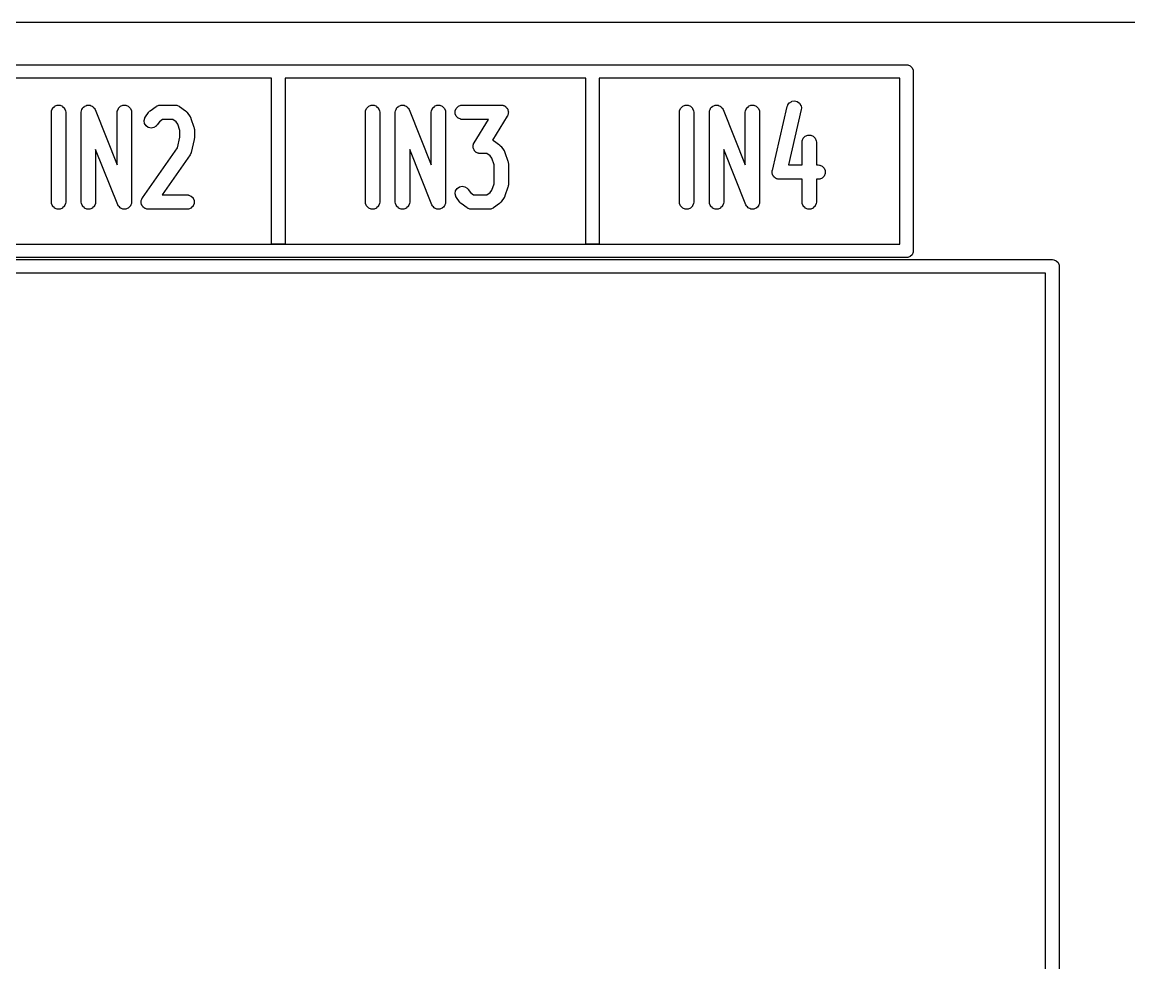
# Model space of a CAD drawing. Header units: millimetres. Extents: x 0 to 98, y 0 to 67.8.
# Drawn here: x 36.89 to 49.23, y 57.32 to 67.8 of the extents above; entities that cross this region are included whole.
import ezdxf

# ---------------------------------------------------------------- set-up
doc = ezdxf.new("R2010")
doc.units = ezdxf.units.MM
doc.layers.add('Edge.Cuts', color=254, linetype='CONTINUOUS', true_color=0xd0d2cd)

msp = doc.modelspace()

# ---------------------------------------------------------------- linework, layer by layer
at = {"layer": 'Edge.Cuts', "linetype": 'CONTINUOUS'}
for p, q in [((0, 67.8), (98, 67.8)), ((32.75, 67.325), (46.75, 67.325)), ((46.75, 67.325), (46.764632, 67.323559)), ((46.764632, 67.323559), (46.791668, 67.31236)), ((46.791668, 67.31236), (46.81236, 67.291668)), ((46.81236, 67.291668), (46.823559, 67.264632)), ((46.823559, 67.264632), (46.825, 67.25)), ((46.825, 67.25), (46.825, 65.25)), ((39.675, 67.175), (36.325, 67.175)), ((39.675, 65.325), (39.675, 67.175)), ((43.175, 67.175), (39.825, 67.175)), ((39.825, 67.175), (39.825, 65.325)), ((43.175, 65.325), (43.175, 67.175)), ((46.675, 67.175), (43.325, 67.175)), ((43.325, 67.175), (43.325, 65.325)), ((46.675, 65.325), (46.675, 67.175)), ((37.234104, 66.840385), (37.254796, 66.861077)), ((37.254796, 66.861077), (37.256419, 66.86216)), ((37.256419, 66.86216), (37.283455, 66.873359)), ((37.283455, 66.873359), (37.285368, 66.87374)), ((37.285368, 66.87374), (37.314632, 66.87374)), ((37.314632, 66.87374), (37.316545, 66.873359)), ((37.316545, 66.873359), (37.343581, 66.86216)), ((37.343581, 66.86216), (37.345204, 66.861077)), ((37.345204, 66.861077), (37.365896, 66.840385)), ((37.578131, 66.85108), (37.58813, 66.861077)), ((37.58813, 66.861077), (37.588914, 66.861602)), ((37.588914, 66.861602), (37.588941, 66.861628)), ((37.588941, 66.861628), (37.589355, 66.861898)), ((37.589355, 66.861898), (37.589745, 66.862158)), ((37.589745, 66.862158), (37.589777, 66.862172)), ((37.589777, 66.862172), (37.590571, 66.862687)), ((37.590571, 66.862687), (37.603713, 66.867945)), ((37.603713, 66.867945), (37.616788, 66.87336)), ((37.616788, 66.87336), (37.617713, 66.873544)), ((37.617713, 66.873544), (37.617744, 66.873556)), ((37.617744, 66.873556), (37.618239, 66.873649)), ((37.618239, 66.873649), (37.618701, 66.87374)), ((37.618701, 66.87374), (37.618732, 66.87374)), ((37.618732, 66.87374), (37.61966, 66.873913)), ((37.61966, 66.873913), (37.63384, 66.87374)), ((37.63384, 66.87374), (37.647965, 66.87374)), ((37.647965, 66.87374), (37.648888, 66.873557)), ((37.648888, 66.873557), (37.648925, 66.873556)), ((37.648925, 66.873556), (37.649434, 66.873448)), ((37.649434, 66.873448), (37.649877, 66.87336)), ((37.649877, 66.87336), (37.649906, 66.873348)), ((37.649906, 66.873348), (37.65083, 66.873152)), ((37.65083, 66.873152), (37.663868, 66.867565)), ((37.663868, 66.867565), (37.676915, 66.86216)), ((37.676915, 66.86216), (37.677697, 66.861638)), ((37.677697, 66.861638), (37.677729, 66.861624)), ((37.677729, 66.861624), (37.678127, 66.861351)), ((37.678127, 66.861351), (37.678537, 66.861077)), ((37.678537, 66.861077), (37.678561, 66.861053)), ((37.678561, 66.861053), (37.679336, 66.860521)), ((37.679336, 66.860521), (37.689228, 66.850385)), ((37.967437, 66.840385), (37.988129, 66.861077)), ((37.988129, 66.861077), (37.989752, 66.86216)), ((37.989752, 66.86216), (38.016788, 66.873359)), ((38.016788, 66.873359), (38.018701, 66.87374)), ((38.018701, 66.87374), (38.047965, 66.87374)), ((38.047965, 66.87374), (38.049878, 66.873359)), ((38.049878, 66.873359), (38.076914, 66.86216)), ((38.076914, 66.86216), (38.078537, 66.861077)), ((38.078537, 66.861077), (38.099229, 66.840385)), ((38.320167, 66.812661), (38.386834, 66.86028)), ((38.386834, 66.86028), (38.387244, 66.860544)), ((38.387244, 66.860544), (38.388076, 66.861024)), ((38.388076, 66.861024), (38.388133, 66.86108)), ((38.388133, 66.86108), (38.389749, 66.862159)), ((38.389749, 66.862159), (38.390831, 66.862609)), ((38.390831, 66.862609), (38.399991, 66.867877)), ((38.399991, 66.867877), (38.401356, 66.868414)), ((38.401356, 66.868414), (38.409277, 66.870249)), ((38.409277, 66.870249), (38.416788, 66.873359)), ((38.416788, 66.873359), (38.418211, 66.873716)), ((38.418211, 66.873716), (38.428725, 66.874753)), ((38.428725, 66.874753), (38.429868, 66.875016)), ((38.429868, 66.875016), (38.431813, 66.875077)), ((38.431813, 66.875077), (38.431893, 66.875064)), ((38.431893, 66.875064), (38.432845, 66.875157)), ((38.432845, 66.875157), (38.433333, 66.875181)), ((38.433333, 66.875181), (38.6, 66.875181)), ((38.6, 66.875181), (38.600488, 66.875157)), ((38.600488, 66.875157), (38.60144, 66.875064)), ((38.60144, 66.875064), (38.601522, 66.875077)), ((38.601522, 66.875077), (38.603467, 66.875015)), ((38.603467, 66.875015), (38.604601, 66.874753)), ((38.604601, 66.874753), (38.615122, 66.873716)), ((38.615122, 66.873716), (38.616545, 66.873359)), ((38.616545, 66.873359), (38.624053, 66.87025)), ((38.624053, 66.87025), (38.631977, 66.868414)), ((38.631977, 66.868414), (38.633342, 66.867877)), ((38.633342, 66.867877), (38.642496, 66.862611)), ((38.642496, 66.862611), (38.643583, 66.86216)), ((38.643583, 66.86216), (38.645204, 66.861077)), ((38.645204, 66.861077), (38.645262, 66.861019)), ((38.645262, 66.861019), (38.646087, 66.860544)), ((38.646087, 66.860544), (38.646499, 66.86028)), ((38.646499, 66.86028), (38.713165, 66.812661)), ((40.734104, 66.840385), (40.754796, 66.861077)), ((40.754796, 66.861077), (40.756419, 66.86216)), ((40.756419, 66.86216), (40.783455, 66.873359)), ((40.783455, 66.873359), (40.785368, 66.87374)), ((40.785368, 66.87374), (40.814632, 66.87374)), ((40.814632, 66.87374), (40.816545, 66.873359)), ((40.816545, 66.873359), (40.843581, 66.86216)), ((40.843581, 66.86216), (40.845204, 66.861077)), ((40.845204, 66.861077), (40.865896, 66.840385)), ((41.078131, 66.85108), (41.08813, 66.861077)), ((41.08813, 66.861077), (41.088914, 66.861602)), ((41.088914, 66.861602), (41.088941, 66.861628)), ((41.088941, 66.861628), (41.089355, 66.861898)), ((41.089355, 66.861898), (41.089745, 66.862158)), ((41.089745, 66.862158), (41.089777, 66.862172)), ((41.089777, 66.862172), (41.090571, 66.862687)), ((41.090571, 66.862687), (41.103713, 66.867945)), ((41.103713, 66.867945), (41.116788, 66.87336)), ((41.116788, 66.87336), (41.117713, 66.873544)), ((41.117713, 66.873544), (41.117744, 66.873556)), ((41.117744, 66.873556), (41.118239, 66.873649)), ((41.118239, 66.873649), (41.118701, 66.87374)), ((41.118701, 66.87374), (41.118732, 66.87374)), ((41.118732, 66.87374), (41.11966, 66.873913)), ((41.11966, 66.873913), (41.13384, 66.87374)), ((41.13384, 66.87374), (41.147965, 66.87374)), ((41.147965, 66.87374), (41.148888, 66.873557)), ((41.148888, 66.873557), (41.148925, 66.873556)), ((41.148925, 66.873556), (41.149434, 66.873448)), ((41.149434, 66.873448), (41.149877, 66.87336)), ((41.149877, 66.87336), (41.149906, 66.873348)), ((41.149906, 66.873348), (41.15083, 66.873152)), ((41.15083, 66.873152), (41.163868, 66.867565)), ((41.163868, 66.867565), (41.176915, 66.86216)), ((41.176915, 66.86216), (41.177697, 66.861638)), ((41.177697, 66.861638), (41.177729, 66.861624)), ((41.177729, 66.861624), (41.17813, 66.861349)), ((41.17813, 66.861349), (41.178537, 66.861077)), ((41.178537, 66.861077), (41.178561, 66.861053)), ((41.178561, 66.861053), (41.179336, 66.860521)), ((41.179336, 66.860521), (41.189228, 66.850385)), ((41.467437, 66.840385), (41.488129, 66.861077)), ((41.488129, 66.861077), (41.489752, 66.86216)), ((41.489752, 66.86216), (41.516788, 66.873359)), ((41.516788, 66.873359), (41.518701, 66.87374)), ((41.518701, 66.87374), (41.547965, 66.87374)), ((41.547965, 66.87374), (41.549878, 66.873359)), ((41.549878, 66.873359), (41.576914, 66.86216)), ((41.576914, 66.86216), (41.578537, 66.861077)), ((41.578537, 66.861077), (41.599229, 66.840385)), ((41.734104, 66.840385), (41.754796, 66.861077)), ((41.754796, 66.861077), (41.756419, 66.86216)), ((41.756419, 66.86216), (41.783455, 66.873359)), ((41.783455, 66.873359), (41.784878, 66.873716)), ((41.784878, 66.873716), (41.79951, 66.875157)), ((41.79951, 66.875157), (41.8, 66.875181)), ((41.8, 66.875181), (42.233333, 66.875181)), ((42.233333, 66.875181), (42.233823, 66.875157)), ((42.233823, 66.875157), (42.248455, 66.873716)), ((42.248455, 66.873716), (42.249878, 66.87336)), ((42.249878, 66.87336), (42.254797, 66.871323)), ((42.254797, 66.871323), (42.260058, 66.87049)), ((42.260058, 66.87049), (42.261888, 66.869815)), ((42.261888, 66.869815), (42.269103, 66.865396)), ((42.269103, 66.865396), (42.276914, 66.86216)), ((42.276914, 66.86216), (42.278537, 66.861077)), ((42.278537, 66.861077), (42.282302, 66.857312)), ((42.282302, 66.857312), (42.286843, 66.85453)), ((44.234104, 66.840385), (44.254796, 66.861077)), ((44.254796, 66.861077), (44.256419, 66.86216)), ((44.256419, 66.86216), (44.283455, 66.873359)), ((44.283455, 66.873359), (44.285368, 66.87374)), ((44.285368, 66.87374), (44.314632, 66.87374)), ((44.314632, 66.87374), (44.316545, 66.873359)), ((44.316545, 66.873359), (44.343581, 66.86216)), ((44.343581, 66.86216), (44.345204, 66.861077)), ((44.345204, 66.861077), (44.365896, 66.840385)), ((44.578131, 66.85108), (44.58813, 66.861077)), ((44.58813, 66.861077), (44.588914, 66.861602)), ((44.588914, 66.861602), (44.588941, 66.861628)), ((44.588941, 66.861628), (44.589355, 66.861898)), ((44.589355, 66.861898), (44.589745, 66.862158)), ((44.589745, 66.862158), (44.589777, 66.862172)), ((44.589777, 66.862172), (44.590571, 66.862687)), ((44.590571, 66.862687), (44.603713, 66.867945)), ((44.603713, 66.867945), (44.616788, 66.87336)), ((44.616788, 66.87336), (44.617713, 66.873544)), ((44.617713, 66.873544), (44.617744, 66.873556)), ((44.617744, 66.873556), (44.618239, 66.873649)), ((44.618239, 66.873649), (44.618701, 66.87374)), ((44.618701, 66.87374), (44.618732, 66.87374)), ((44.618732, 66.87374), (44.61966, 66.873913)), ((44.61966, 66.873913), (44.63384, 66.87374)), ((44.63384, 66.87374), (44.647965, 66.87374)), ((44.647965, 66.87374), (44.648888, 66.873557)), ((44.648888, 66.873557), (44.648925, 66.873556)), ((44.648925, 66.873556), (44.649434, 66.873448)), ((44.649434, 66.873448), (44.649877, 66.87336)), ((44.649877, 66.87336), (44.649906, 66.873348)), ((44.649906, 66.873348), (44.65083, 66.873152)), ((44.65083, 66.873152), (44.663868, 66.867565)), ((44.663868, 66.867565), (44.676915, 66.86216)), ((44.676915, 66.86216), (44.677697, 66.861638)), ((44.677697, 66.861638), (44.677729, 66.861624)), ((44.677729, 66.861624), (44.67813, 66.861349)), ((44.67813, 66.861349), (44.678537, 66.861077)), ((44.678537, 66.861077), (44.678561, 66.861053)), ((44.678561, 66.861053), (44.679336, 66.860521)), ((44.679336, 66.860521), (44.689228, 66.850385)), ((44.967437, 66.840385), (44.988129, 66.861077)), ((44.988129, 66.861077), (44.989752, 66.86216)), ((44.989752, 66.86216), (45.016788, 66.873359)), ((45.016788, 66.873359), (45.018701, 66.87374)), ((45.018701, 66.87374), (45.047965, 66.87374)), ((45.047965, 66.87374), (45.049878, 66.873359)), ((45.049878, 66.873359), (45.076914, 66.86216)), ((45.076914, 66.86216), (45.078537, 66.861077)), ((45.078537, 66.861077), (45.099229, 66.840385)), ((45.255426, 66.146693), (45.422093, 66.860978)), ((45.422093, 66.860978), (45.422228, 66.86145)), ((45.422228, 66.86145), (45.426956, 66.875372)), ((45.426956, 66.875372), (45.427626, 66.876677)), ((45.427626, 66.876677), (45.444676, 66.900461)), ((45.444676, 66.900461), (45.4461, 66.901794)), ((45.4461, 66.901794), (45.470952, 66.917243)), ((45.470952, 66.917243), (45.472778, 66.91793)), ((45.472778, 66.91793), (45.501652, 66.922693)), ((45.501652, 66.922693), (45.503602, 66.922629)), ((45.503602, 66.922629), (45.5321, 66.915979)), ((45.5321, 66.915979), (45.533877, 66.915174)), ((45.533877, 66.915174), (45.557661, 66.898125)), ((45.557661, 66.898125), (45.558994, 66.896701)), ((45.558994, 66.896701), (45.574443, 66.871848)), ((45.574443, 66.871848), (45.57513, 66.870022)), ((45.57513, 66.870022), (45.579893, 66.841149)), ((37.22, 66.795181), (37.220024, 66.795671)), ((37.22, 65.795181), (37.22, 66.795181)), ((37.220024, 66.795671), (37.221465, 66.810303)), ((37.221465, 66.810303), (37.221822, 66.811726)), ((37.221822, 66.811726), (37.233021, 66.838762)), ((37.233021, 66.838762), (37.234104, 66.840385)), ((37.365896, 66.840385), (37.366979, 66.838762)), ((37.366979, 66.838762), (37.378178, 66.811726)), ((37.378178, 66.811726), (37.378535, 66.810303)), ((37.378535, 66.810303), (37.379976, 66.795671)), ((37.379976, 66.795671), (37.38, 66.795181)), ((37.38, 66.795181), (37.38, 65.795181)), ((37.553333, 66.795181), (37.553357, 66.795671)), ((37.553333, 65.795181), (37.553333, 66.795181)), ((37.553357, 66.795671), (37.554798, 66.810303)), ((37.554798, 66.810303), (37.555153, 66.811722)), ((37.555153, 66.811722), (37.555165, 66.811753)), ((37.555165, 66.811753), (37.555362, 66.812678)), ((37.555362, 66.812678), (37.560956, 66.825733)), ((37.560956, 66.825733), (37.566354, 66.838763)), ((37.566354, 66.838763), (37.566875, 66.839545)), ((37.566875, 66.839545), (37.566891, 66.839581)), ((37.566891, 66.839581), (37.567183, 66.840007)), ((37.567183, 66.840007), (37.567432, 66.840379)), ((37.567432, 66.840379), (37.567456, 66.840404)), ((37.567456, 66.840404), (37.567993, 66.841184)), ((37.567993, 66.841184), (37.578131, 66.85108)), ((37.689228, 66.850385), (37.689229, 66.850385)), ((37.689229, 66.850385), (37.699229, 66.840385)), ((37.699229, 66.840385), (37.699748, 66.839606)), ((37.699748, 66.839606), (37.699775, 66.839579)), ((37.699775, 66.839579), (37.700635, 66.838389)), ((37.700635, 66.838389), (37.707407, 66.825338)), ((37.707407, 66.825338), (37.707611, 66.824892)), ((37.707611, 66.824892), (37.953333, 66.210587)), ((37.953333, 66.795181), (37.953357, 66.795671)), ((37.953333, 66.210587), (37.953333, 66.795181)), ((37.953357, 66.795671), (37.954798, 66.810303)), ((37.954798, 66.810303), (37.955155, 66.811726)), ((37.955155, 66.811726), (37.966354, 66.838762)), ((37.966354, 66.838762), (37.967437, 66.840385)), ((38.099229, 66.840385), (38.100312, 66.838762)), ((38.100312, 66.838762), (38.111511, 66.811726)), ((38.111511, 66.811726), (38.111868, 66.810303)), ((38.111868, 66.810303), (38.113309, 66.795671)), ((38.113309, 66.795671), (38.113333, 66.795181)), ((38.113333, 66.795181), (38.113333, 65.795181)), ((38.260323, 66.732591), (38.267533, 66.745404)), ((38.267533, 66.745404), (38.267794, 66.745819)), ((38.267794, 66.745819), (38.301127, 66.793438)), ((38.301127, 66.793438), (38.301427, 66.793826)), ((38.301427, 66.793826), (38.306963, 66.800282)), ((38.306963, 66.800282), (38.307763, 66.801563)), ((38.307763, 66.801563), (38.308711, 66.802678)), ((38.308711, 66.802678), (38.309941, 66.803755)), ((38.309941, 66.803755), (38.311001, 66.804989)), ((38.311001, 66.804989), (38.312107, 66.805948)), ((38.312107, 66.805948), (38.313375, 66.806757)), ((38.313375, 66.806757), (38.319782, 66.812357)), ((38.319782, 66.812357), (38.320167, 66.812661)), ((38.713165, 66.812661), (38.71355, 66.812356)), ((38.71355, 66.812356), (38.719949, 66.806762)), ((38.719949, 66.806762), (38.721224, 66.805949)), ((38.721224, 66.805949), (38.722332, 66.804987)), ((38.722332, 66.804987), (38.723388, 66.803755)), ((38.723388, 66.803755), (38.724618, 66.80268)), ((38.724618, 66.80268), (38.725571, 66.801561)), ((38.725571, 66.801561), (38.726373, 66.800274)), ((38.726373, 66.800274), (38.731903, 66.793827)), ((38.731903, 66.793827), (38.732204, 66.793439)), ((38.732204, 66.793439), (38.765538, 66.74582)), ((38.765538, 66.74582), (38.7658, 66.745405)), ((38.7658, 66.745405), (38.767615, 66.742178)), ((38.767615, 66.742178), (38.768323, 66.741387)), ((38.768323, 66.741387), (38.769131, 66.74016)), ((38.769131, 66.74016), (38.770922, 66.736302)), ((38.770922, 66.736302), (38.77301, 66.732593)), ((40.72, 66.795181), (40.720024, 66.795671)), ((40.72, 65.795181), (40.72, 66.795181)), ((40.720024, 66.795671), (40.721465, 66.810303)), ((40.721465, 66.810303), (40.721822, 66.811726)), ((40.721822, 66.811726), (40.733021, 66.838762)), ((40.733021, 66.838762), (40.734104, 66.840385)), ((40.865896, 66.840385), (40.866979, 66.838762)), ((40.866979, 66.838762), (40.878178, 66.811726)), ((40.878178, 66.811726), (40.878535, 66.810303)), ((40.878535, 66.810303), (40.879976, 66.795671)), ((40.879976, 66.795671), (40.88, 66.795181)), ((40.88, 66.795181), (40.88, 65.795181)), ((41.053333, 66.795181), (41.053357, 66.795671)), ((41.053333, 65.795181), (41.053333, 66.795181)), ((41.053357, 66.795671), (41.054798, 66.810303)), ((41.054798, 66.810303), (41.055153, 66.811722)), ((41.055153, 66.811722), (41.055165, 66.811753)), ((41.055165, 66.811753), (41.055362, 66.812678)), ((41.055362, 66.812678), (41.060956, 66.825733)), ((41.060956, 66.825733), (41.066354, 66.838763)), ((41.066354, 66.838763), (41.066875, 66.839545)), ((41.066875, 66.839545), (41.066891, 66.839581)), ((41.066891, 66.839581), (41.067183, 66.840007)), ((41.067183, 66.840007), (41.067432, 66.840379)), ((41.067432, 66.840379), (41.067456, 66.840404)), ((41.067456, 66.840404), (41.067993, 66.841184)), ((41.067993, 66.841184), (41.078131, 66.85108)), ((41.189228, 66.850385), (41.189229, 66.850385)), ((41.189229, 66.850385), (41.199229, 66.840385)), ((41.199229, 66.840385), (41.199748, 66.839606)), ((41.199748, 66.839606), (41.199775, 66.839579)), ((41.199775, 66.839579), (41.200635, 66.838389)), ((41.200635, 66.838389), (41.207407, 66.825338)), ((41.207407, 66.825338), (41.207611, 66.824892)), ((41.207611, 66.824892), (41.453333, 66.210587)), ((41.453333, 66.795181), (41.453357, 66.795671)), ((41.453333, 66.210587), (41.453333, 66.795181)), ((41.453357, 66.795671), (41.454798, 66.810303)), ((41.454798, 66.810303), (41.455155, 66.811726)), ((41.455155, 66.811726), (41.466354, 66.838762)), ((41.466354, 66.838762), (41.467437, 66.840385)), ((41.599229, 66.840385), (41.600312, 66.838762)), ((41.600312, 66.838762), (41.611511, 66.811726)), ((41.611511, 66.811726), (41.611868, 66.810303)), ((41.611868, 66.810303), (41.613309, 66.795671)), ((41.613309, 66.795671), (41.613333, 66.795181)), ((41.613333, 66.795181), (41.613333, 65.795181)), ((41.721441, 66.809813), (41.721822, 66.811726)), ((41.721441, 66.780549), (41.721441, 66.809813)), ((41.721822, 66.778636), (41.721441, 66.780549)), ((41.721822, 66.811726), (41.733021, 66.838762)), ((41.733021, 66.7516), (41.721822, 66.778636)), ((41.733021, 66.838762), (41.734104, 66.840385)), ((41.734104, 66.749977), (41.733021, 66.7516)), ((41.754796, 66.729285), (41.734104, 66.749977)), ((42.301554, 66.753395), (42.137037, 66.4848)), ((42.286843, 66.85453), (42.288275, 66.853206)), ((42.288275, 66.853206), (42.293243, 66.846371)), ((42.293243, 66.846371), (42.299229, 66.840385)), ((42.299229, 66.840385), (42.300313, 66.838762)), ((42.300313, 66.838762), (42.302351, 66.833841)), ((42.301789, 66.753826), (42.301554, 66.753395)), ((42.308202, 66.767057), (42.301789, 66.753826)), ((42.302351, 66.833841), (42.305481, 66.829535)), ((42.305481, 66.829535), (42.306299, 66.827763)), ((42.306299, 66.827763), (42.308275, 66.819538)), ((42.308642, 66.768457), (42.308202, 66.767057)), ((42.308275, 66.819538), (42.311511, 66.811726)), ((42.309473, 66.773718), (42.308642, 66.768457)), ((42.311511, 66.778635), (42.309473, 66.773718)), ((42.311511, 66.811726), (42.311892, 66.809813)), ((42.311892, 66.780549), (42.311511, 66.778635)), ((42.311892, 66.809813), (42.311892, 66.804488)), ((42.311892, 66.804488), (42.313136, 66.79931)), ((42.313213, 66.797361), (42.311892, 66.789009)), ((42.311892, 66.789009), (42.311892, 66.780549)), ((42.313136, 66.79931), (42.313213, 66.797361)), ((44.22, 66.795181), (44.220024, 66.795671)), ((44.22, 65.795181), (44.22, 66.795181)), ((44.220024, 66.795671), (44.221465, 66.810303)), ((44.221465, 66.810303), (44.221822, 66.811726)), ((44.221822, 66.811726), (44.233021, 66.838762)), ((44.233021, 66.838762), (44.234104, 66.840385)), ((44.365896, 66.840385), (44.366979, 66.838762)), ((44.366979, 66.838762), (44.378178, 66.811726)), ((44.378178, 66.811726), (44.378535, 66.810303)), ((44.378535, 66.810303), (44.379976, 66.795671)), ((44.379976, 66.795671), (44.38, 66.795181)), ((44.38, 66.795181), (44.38, 65.795181)), ((44.553333, 66.795181), (44.553357, 66.795671)), ((44.553333, 65.795181), (44.553333, 66.795181)), ((44.553357, 66.795671), (44.554798, 66.810303)), ((44.554798, 66.810303), (44.555153, 66.811722)), ((44.555153, 66.811722), (44.555165, 66.811753)), ((44.555165, 66.811753), (44.555362, 66.812678)), ((44.555362, 66.812678), (44.560956, 66.825733)), ((44.560956, 66.825733), (44.566354, 66.838763)), ((44.566354, 66.838763), (44.566875, 66.839545)), ((44.566875, 66.839545), (44.566891, 66.839581)), ((44.566891, 66.839581), (44.567183, 66.840007)), ((44.567183, 66.840007), (44.567432, 66.840379)), ((44.567432, 66.840379), (44.567456, 66.840404)), ((44.567456, 66.840404), (44.567993, 66.841184)), ((44.567993, 66.841184), (44.578131, 66.85108)), ((44.689228, 66.850385), (44.689229, 66.850385)), ((44.689229, 66.850385), (44.699229, 66.840385)), ((44.699229, 66.840385), (44.699748, 66.839606)), ((44.699748, 66.839606), (44.699775, 66.839579)), ((44.699775, 66.839579), (44.700635, 66.838389)), ((44.700635, 66.838389), (44.707407, 66.825338)), ((44.707407, 66.825338), (44.707611, 66.824892)), ((44.707611, 66.824892), (44.953333, 66.210587)), ((44.953333, 66.795181), (44.953357, 66.795671)), ((44.953333, 66.210587), (44.953333, 66.795181)), ((44.953357, 66.795671), (44.954798, 66.810303)), ((44.954798, 66.810303), (44.955155, 66.811726)), ((44.955155, 66.811726), (44.966354, 66.838762)), ((44.966354, 66.838762), (44.967437, 66.840385)), ((45.099229, 66.840385), (45.100312, 66.838762)), ((45.100312, 66.838762), (45.111511, 66.811726)), ((45.111511, 66.811726), (45.111868, 66.810303)), ((45.111868, 66.810303), (45.113309, 66.795671)), ((45.113309, 66.795671), (45.113333, 66.795181)), ((45.113333, 66.795181), (45.113333, 65.795181)), ((45.577907, 66.824622), (45.434149, 66.208515)), ((45.577995, 66.825104), (45.577907, 66.824622)), ((45.579917, 66.839681), (45.577995, 66.825104)), ((45.579893, 66.841149), (45.579917, 66.839681)), ((38.253427, 66.700699), (38.253469, 66.702649)), ((38.258512, 66.671881), (38.253427, 66.700699)), ((38.253469, 66.702649), (38.259798, 66.73122)), ((38.259219, 66.670063), (38.258512, 66.671881)), ((38.274946, 66.645385), (38.259219, 66.670063)), ((38.259798, 66.73122), (38.260323, 66.732591)), ((38.276296, 66.643976), (38.274946, 66.645385)), ((38.30027, 66.627194), (38.276296, 66.643976)), ((38.302056, 66.626408), (38.30027, 66.627194)), ((38.330627, 66.620079), (38.302056, 66.626408)), ((38.332577, 66.620037), (38.330627, 66.620079)), ((38.361395, 66.625122), (38.332577, 66.620037)), ((38.363213, 66.625829), (38.361395, 66.625122)), ((38.387891, 66.641556), (38.363213, 66.625829)), ((38.388999, 66.642518), (38.387891, 66.641556)), ((38.398571, 66.653679), (38.388999, 66.642518)), ((38.398872, 66.654067), (38.398571, 66.653679)), ((38.424332, 66.69044), (38.398872, 66.654067)), ((38.458971, 66.715181), (38.424332, 66.69044)), ((38.574362, 66.715181), (38.458971, 66.715181)), ((38.608999, 66.690441), (38.574362, 66.715181)), ((38.628135, 66.663103), (38.608999, 66.690441)), ((38.653333, 66.591112), (38.628135, 66.663103)), ((38.77301, 66.732593), (38.773535, 66.731221)), ((38.773535, 66.731221), (38.773765, 66.730182)), ((38.773765, 66.730182), (38.775324, 66.726825)), ((38.775324, 66.726825), (38.775508, 66.726371)), ((38.775508, 66.726371), (38.808842, 66.631133)), ((38.808842, 66.631133), (38.808982, 66.630662)), ((38.808982, 66.630662), (38.810927, 66.62266)), ((38.810927, 66.62266), (38.811511, 66.62125)), ((38.811511, 66.62125), (38.811868, 66.619826)), ((38.811868, 66.619826), (38.812039, 66.618079)), ((38.812039, 66.618079), (38.812454, 66.616376)), ((38.812454, 66.616376), (38.812588, 66.614912)), ((38.812588, 66.614912), (38.812501, 66.613386)), ((38.812501, 66.613386), (38.813309, 66.605195)), ((41.756419, 66.728202), (41.754796, 66.729285)), ((41.783455, 66.717003), (41.756419, 66.728202)), ((41.784878, 66.716646), (41.783455, 66.717003)), ((41.79951, 66.715205), (41.784878, 66.716646)), ((41.8, 66.715181), (41.79951, 66.715205)), ((42.090519, 66.715181), (41.8, 66.715181)), ((41.931779, 66.456014), (42.090519, 66.715181)), ((38.625602, 66.399833), (38.653333, 66.518676)), ((38.653333, 66.518676), (38.653333, 66.591112)), ((38.81124, 66.491289), (38.777907, 66.348432)), ((38.811328, 66.491774), (38.81124, 66.491289)), ((38.811463, 66.492806), (38.811328, 66.491774)), ((38.811509, 66.492915), (38.811463, 66.492806)), ((38.811868, 66.494345), (38.811509, 66.492915)), ((38.812459, 66.500356), (38.811868, 66.494345)), ((38.81325, 66.506347), (38.812459, 66.500356)), ((38.813309, 66.508974), (38.813205, 66.507935)), ((38.813205, 66.507935), (38.813225, 66.50782)), ((38.813225, 66.50782), (38.81325, 66.506347)), ((38.813309, 66.605195), (38.813333, 66.604705)), ((38.813333, 66.509467), (38.813309, 66.508974)), ((38.813333, 66.604705), (38.813333, 66.509467)), ((45.588488, 66.478393), (45.599687, 66.505429)), ((45.599687, 66.505429), (45.60077, 66.507052)), ((45.60077, 66.507052), (45.621462, 66.527744)), ((45.621462, 66.527744), (45.623085, 66.528827)), ((45.623085, 66.528827), (45.650121, 66.540026)), ((45.650121, 66.540026), (45.652034, 66.540407)), ((45.652034, 66.540407), (45.681298, 66.540407)), ((45.681298, 66.540407), (45.683211, 66.540026)), ((45.683211, 66.540026), (45.710247, 66.528827)), ((45.710247, 66.528827), (45.71187, 66.527744)), ((45.71187, 66.527744), (45.732562, 66.507052)), ((45.732562, 66.507052), (45.733645, 66.505429)), ((45.733645, 66.505429), (45.744844, 66.478393)), ((37.959055, 65.76547), (37.713333, 66.379775)), ((37.713333, 66.379775), (37.713333, 65.795181)), ((38.234462, 65.841058), (38.625602, 66.399833)), ((41.459055, 65.76547), (41.213333, 66.379775)), ((41.213333, 66.379775), (41.213333, 65.795181)), ((41.92012, 66.412049), (41.921441, 66.420403)), ((41.920197, 66.4101), (41.92012, 66.412049)), ((41.921441, 66.404924), (41.920197, 66.4101)), ((41.921441, 66.428861), (41.921821, 66.430774)), ((41.921441, 66.420403), (41.921441, 66.428861)), ((41.921441, 66.399597), (41.921441, 66.404924)), ((41.921822, 66.397684), (41.921441, 66.399597)), ((41.921821, 66.430774), (41.92386, 66.435699)), ((41.925056, 66.389874), (41.921822, 66.397684)), ((41.92386, 66.435699), (41.924692, 66.440954)), ((41.924692, 66.440954), (41.925131, 66.442353)), ((41.927034, 66.381647), (41.925056, 66.389874)), ((41.925131, 66.442353), (41.931544, 66.455583)), ((41.927852, 66.379875), (41.927034, 66.381647)), ((41.930983, 66.375568), (41.927852, 66.379875)), ((41.933021, 66.370648), (41.930983, 66.375568)), ((41.931544, 66.455583), (41.931779, 66.456014)), ((41.934104, 66.369025), (41.933021, 66.370648)), ((41.940088, 66.363041), (41.934104, 66.369025)), ((42.137037, 66.4848), (42.142496, 66.481659)), ((42.142496, 66.481659), (42.143583, 66.481208)), ((42.143583, 66.481208), (42.145204, 66.480125)), ((42.145204, 66.480125), (42.145262, 66.480067)), ((42.145262, 66.480067), (42.146087, 66.479592)), ((42.146087, 66.479592), (42.146499, 66.479328)), ((42.146499, 66.479328), (42.213165, 66.431709)), ((42.213165, 66.431709), (42.21355, 66.431404)), ((42.21355, 66.431404), (42.219949, 66.42581)), ((42.219949, 66.42581), (42.221224, 66.424997)), ((42.221224, 66.424997), (42.222332, 66.424035)), ((42.222332, 66.424035), (42.223388, 66.422803)), ((42.223388, 66.422803), (42.224618, 66.421728)), ((42.224618, 66.421728), (42.225571, 66.420609)), ((42.225571, 66.420609), (42.226373, 66.419322)), ((42.226373, 66.419322), (42.231903, 66.412875)), ((42.231903, 66.412875), (42.232204, 66.412487)), ((42.232204, 66.412487), (42.265538, 66.364868)), ((42.265538, 66.364868), (42.2658, 66.364453)), ((42.2658, 66.364453), (42.267615, 66.361226)), ((44.959055, 65.76547), (44.713333, 66.379775)), ((44.713333, 66.379775), (44.713333, 65.795181)), ((45.586666, 66.461848), (45.58669, 66.462338)), ((45.586666, 66.208515), (45.586666, 66.461848)), ((45.58669, 66.462338), (45.588131, 66.47697)), ((45.588131, 66.47697), (45.588488, 66.478393)), ((45.744844, 66.478393), (45.745201, 66.47697)), ((45.745201, 66.47697), (45.746642, 66.462338)), ((45.746642, 66.462338), (45.746666, 66.461848)), ((45.746666, 66.461848), (45.746666, 66.208515)), ((38.765539, 66.320733), (38.453652, 65.875181)), ((38.765801, 66.321148), (38.765539, 66.320733)), ((38.772118, 66.332377), (38.765801, 66.321148)), ((38.772372, 66.33273), (38.772118, 66.332377)), ((38.772934, 66.333828), (38.772372, 66.33273)), ((38.773006, 66.333954), (38.772934, 66.333828)), ((38.773025, 66.334006), (38.773006, 66.333954)), ((38.773047, 66.334047), (38.773025, 66.334006)), ((38.773086, 66.334164), (38.773047, 66.334047)), ((38.773535, 66.335334), (38.773086, 66.334164)), ((38.77363, 66.335766), (38.773535, 66.335334)), ((38.777772, 66.34796), (38.77363, 66.335766)), ((38.777907, 66.348432), (38.777772, 66.34796)), ((41.945058, 66.356204), (41.940088, 66.363041)), ((41.94649, 66.35488), (41.945058, 66.356204)), ((41.951029, 66.3521), (41.94649, 66.35488)), ((41.954796, 66.348333), (41.951029, 66.3521)), ((41.956419, 66.34725), (41.954796, 66.348333)), ((41.964228, 66.344016), (41.956419, 66.34725)), ((41.971445, 66.339595), (41.964228, 66.344016)), ((41.973276, 66.33892), (41.971445, 66.339595)), ((41.978537, 66.338088), (41.973276, 66.33892)), ((41.983455, 66.336051), (41.978537, 66.338088)), ((41.984878, 66.335694), (41.983455, 66.336051)), ((41.99951, 66.334253), (41.984878, 66.335694)), ((42, 66.334229), (41.99951, 66.334253)), ((42.074362, 66.334229), (42, 66.334229)), ((42.108999, 66.309489), (42.074362, 66.334229)), ((42.128135, 66.282151), (42.108999, 66.309489)), ((42.153333, 66.21016), (42.128135, 66.282151)), ((42.267615, 66.361226), (42.268323, 66.360435)), ((42.268323, 66.360435), (42.269131, 66.359208)), ((42.269131, 66.359208), (42.270922, 66.35535)), ((42.270922, 66.35535), (42.27301, 66.351641)), ((42.27301, 66.351641), (42.273535, 66.350269)), ((42.273535, 66.350269), (42.273765, 66.34923)), ((42.273765, 66.34923), (42.275324, 66.345873)), ((42.275324, 66.345873), (42.275508, 66.345419)), ((42.275508, 66.345419), (42.308842, 66.250181)), ((42.308842, 66.250181), (42.308982, 66.24971)), ((42.308982, 66.24971), (42.310927, 66.241708)), ((42.310927, 66.241708), (42.311511, 66.240298)), ((42.311511, 66.240298), (42.311868, 66.238874)), ((42.153333, 65.999253), (42.153333, 66.21016)), ((42.311868, 66.238874), (42.312039, 66.237127)), ((42.312039, 66.237127), (42.312454, 66.235424)), ((42.312454, 66.235424), (42.312588, 66.23396)), ((42.312588, 66.23396), (42.312501, 66.232434)), ((42.312501, 66.232434), (42.313309, 66.224243)), ((42.313309, 66.224243), (42.313333, 66.223753)), ((42.313333, 66.223753), (42.313333, 65.985658)), ((45.253416, 66.131635), (45.254774, 66.141934)), ((45.25344, 66.130167), (45.253416, 66.131635)), ((45.254774, 66.122081), (45.25344, 66.130167)), ((45.254774, 66.143147), (45.255154, 66.145059)), ((45.254774, 66.141934), (45.254774, 66.143147)), ((45.254774, 66.113883), (45.254774, 66.122081)), ((45.255154, 66.145059), (45.2552, 66.145173)), ((45.2552, 66.145173), (45.255338, 66.146211)), ((45.255338, 66.146211), (45.255426, 66.146693)), ((45.434149, 66.208515), (45.586666, 66.208515)), ((45.746666, 66.208515), (45.766666, 66.208515)), ((45.766666, 66.208515), (45.767156, 66.208491)), ((45.767156, 66.208491), (45.781788, 66.20705)), ((45.781788, 66.20705), (45.783211, 66.206693)), ((45.783211, 66.206693), (45.810247, 66.195494)), ((45.810247, 66.195494), (45.81187, 66.194411)), ((45.81187, 66.194411), (45.832562, 66.173719)), ((45.832562, 66.173719), (45.833645, 66.172096)), ((45.833645, 66.172096), (45.844844, 66.14506)), ((45.844844, 66.14506), (45.845225, 66.143147)), ((45.845225, 66.143147), (45.845225, 66.113883)), ((42.128135, 65.927262), (42.153333, 65.999253)), ((45.255154, 66.11197), (45.254774, 66.113883)), ((45.257293, 66.106805), (45.255154, 66.11197)), ((45.258203, 66.101293), (45.257293, 66.106805)), ((45.25889, 66.099467), (45.258203, 66.101293)), ((45.263216, 66.092508), (45.25889, 66.099467)), ((45.266354, 66.084933), (45.263216, 66.092508)), ((45.267437, 66.083311), (45.266354, 66.084933)), ((45.27139, 66.079358), (45.267437, 66.083311)), ((45.274339, 66.074615), (45.27139, 66.079358)), ((45.275672, 66.073191), (45.274339, 66.074615)), ((45.282329, 66.068419), (45.275672, 66.073191)), ((45.288129, 66.062619), (45.282329, 66.068419)), ((45.289752, 66.061535), (45.288129, 66.062619)), ((45.294914, 66.059398), (45.289752, 66.061535)), ((45.299456, 66.056141), (45.294914, 66.059398)), ((45.301233, 66.055336), (45.299456, 66.056141)), ((45.309215, 66.053475), (45.301233, 66.055336)), ((45.316787, 66.050337), (45.309215, 66.053475)), ((45.318211, 66.04998), (45.316787, 66.050337)), ((45.328547, 66.048962), (45.318211, 66.04998)), ((45.329731, 66.048686), (45.328547, 66.048962)), ((45.331687, 66.048623), (45.329731, 66.048686)), ((45.3318, 66.048642), (45.331687, 66.048623)), ((45.33284, 66.048539), (45.3318, 66.048642)), ((45.333333, 66.048515), (45.33284, 66.048539)), ((45.586666, 66.048515), (45.333333, 66.048515)), ((45.586666, 65.795181), (45.586666, 66.048515)), ((45.766666, 66.048515), (45.746666, 66.048515)), ((45.746666, 66.048515), (45.746666, 65.795181)), ((45.767156, 66.048539), (45.766666, 66.048515)), ((45.781788, 66.04998), (45.767156, 66.048539)), ((45.783211, 66.050337), (45.781788, 66.04998)), ((45.810247, 66.061536), (45.783211, 66.050337)), ((45.81187, 66.062619), (45.810247, 66.061536)), ((45.832562, 66.083311), (45.81187, 66.062619)), ((45.833645, 66.084934), (45.832562, 66.083311)), ((45.844844, 66.11197), (45.833645, 66.084934)), ((45.845225, 66.113883), (45.844844, 66.11197)), ((38.453652, 65.875181), (38.733333, 65.875181)), ((38.733333, 65.875181), (38.733823, 65.875157)), ((38.733823, 65.875157), (38.748455, 65.873716)), ((38.748455, 65.873716), (38.749878, 65.873359)), ((38.749878, 65.873359), (38.776914, 65.86216)), ((41.720094, 65.889665), (41.72518, 65.918482)), ((41.720136, 65.887715), (41.720094, 65.889665)), ((41.726465, 65.859144), (41.720136, 65.887715)), ((41.72518, 65.918482), (41.725887, 65.9203)), ((41.725887, 65.9203), (41.741613, 65.944979)), ((41.741613, 65.944979), (41.742963, 65.946388)), ((41.742963, 65.946388), (41.766938, 65.963169)), ((41.766938, 65.963169), (41.768724, 65.963955)), ((41.768724, 65.963955), (41.797295, 65.970284)), ((41.797295, 65.970284), (41.799245, 65.970326)), ((41.799245, 65.970326), (41.828062, 65.96524)), ((41.828062, 65.96524), (41.82988, 65.964533)), ((41.82988, 65.964533), (41.854559, 65.948807)), ((41.854559, 65.948807), (41.855668, 65.947845)), ((41.855668, 65.947845), (41.865239, 65.936684)), ((41.865239, 65.936684), (41.865539, 65.936296)), ((41.865539, 65.936296), (41.890999, 65.899922)), ((41.890999, 65.899922), (41.925638, 65.875181)), ((41.925638, 65.875181), (42.074362, 65.875181)), ((42.074362, 65.875181), (42.108998, 65.899923)), ((42.108998, 65.899923), (42.128135, 65.927262)), ((42.308842, 65.95923), (42.275508, 65.863992)), ((42.308982, 65.959701), (42.308842, 65.95923)), ((42.310926, 65.967702), (42.308982, 65.959701)), ((42.311511, 65.969112), (42.310926, 65.967702)), ((42.311868, 65.970537), (42.311511, 65.969112)), ((42.312039, 65.972285), (42.311868, 65.970537)), ((42.312454, 65.973987), (42.312039, 65.972285)), ((42.312588, 65.975451), (42.312454, 65.973987)), ((42.313309, 65.985168), (42.312501, 65.976979)), ((42.312501, 65.976979), (42.312588, 65.975451)), ((42.313333, 65.985658), (42.313309, 65.985168)), ((37.220024, 65.794691), (37.22, 65.795181)), ((37.221465, 65.780059), (37.220024, 65.794691)), ((37.221822, 65.778636), (37.221465, 65.780059)), ((37.233021, 65.7516), (37.221822, 65.778636)), ((37.234104, 65.749977), (37.233021, 65.7516)), ((37.254796, 65.729285), (37.234104, 65.749977)), ((37.365896, 65.749977), (37.345204, 65.729285)), ((37.366979, 65.7516), (37.365896, 65.749977)), ((37.378178, 65.778636), (37.366979, 65.7516)), ((37.378535, 65.780059), (37.378178, 65.778636)), ((37.379976, 65.794691), (37.378535, 65.780059)), ((37.38, 65.795181), (37.379976, 65.794691)), ((37.553357, 65.794691), (37.553333, 65.795181)), ((37.554798, 65.780059), (37.553357, 65.794691)), ((37.555155, 65.778636), (37.554798, 65.780059)), ((37.566354, 65.7516), (37.555155, 65.778636)), ((37.567437, 65.749977), (37.566354, 65.7516)), ((37.588129, 65.729285), (37.567437, 65.749977)), ((37.699229, 65.749977), (37.678537, 65.729285)), ((37.700312, 65.7516), (37.699229, 65.749977)), ((37.711511, 65.778636), (37.700312, 65.7516)), ((37.711868, 65.780059), (37.711511, 65.778636)), ((37.713309, 65.794691), (37.711868, 65.780059)), ((37.713333, 65.795181), (37.713309, 65.794691)), ((37.959259, 65.765024), (37.959055, 65.76547)), ((37.966031, 65.751973), (37.959259, 65.765024)), ((37.966891, 65.750784), (37.966031, 65.751973)), ((37.966913, 65.750762), (37.966891, 65.750784)), ((37.967437, 65.749977), (37.966913, 65.750762)), ((37.977436, 65.739978), (37.967437, 65.749977)), ((38.098673, 65.749177), (38.088492, 65.739242)), ((38.099204, 65.749954), (38.098673, 65.749177)), ((38.099223, 65.749972), (38.099204, 65.749954)), ((38.099467, 65.750339), (38.099223, 65.749972)), ((38.09978, 65.750794), (38.099467, 65.750339)), ((38.099792, 65.750824), (38.09978, 65.750794)), ((38.100312, 65.7516), (38.099792, 65.750824)), ((38.105708, 65.76463), (38.100312, 65.7516)), ((38.105709, 65.764629), (38.105708, 65.76463)), ((38.111304, 65.777683), (38.105709, 65.764629)), ((38.111497, 65.778603), (38.111304, 65.777683)), ((38.111508, 65.778627), (38.111497, 65.778603)), ((38.111868, 65.780059), (38.111508, 65.778627)), ((38.113309, 65.794691), (38.111868, 65.780059)), ((38.113333, 65.795181), (38.113309, 65.794691)), ((38.220094, 65.795937), (38.220136, 65.797887)), ((38.221441, 65.788304), (38.220094, 65.795937)), ((38.220136, 65.797887), (38.221441, 65.803779)), ((38.221441, 65.809813), (38.221821, 65.811726)), ((38.221441, 65.803779), (38.221441, 65.809813)), ((38.221441, 65.780549), (38.221441, 65.788304)), ((38.221821, 65.778636), (38.221441, 65.780549)), ((38.221821, 65.811726), (38.224787, 65.81889)), ((38.22413, 65.77306), (38.221821, 65.778636)), ((38.225179, 65.76712), (38.22413, 65.77306)), ((38.224787, 65.81889), (38.226465, 65.826459)), ((38.225887, 65.765302), (38.225179, 65.76712)), ((38.230053, 65.758765), (38.225887, 65.765302)), ((38.226465, 65.826459), (38.226989, 65.827829)), ((38.226989, 65.827829), (38.232682, 65.837949)), ((38.233021, 65.7516), (38.230053, 65.758765)), ((38.232682, 65.837949), (38.233022, 65.838766)), ((38.234104, 65.749977), (38.233021, 65.7516)), ((38.233022, 65.838766), (38.233793, 65.839922)), ((38.233793, 65.839922), (38.234202, 65.840646)), ((38.238371, 65.74571), (38.234104, 65.749977)), ((38.234202, 65.840646), (38.234462, 65.841058)), ((38.776914, 65.86216), (38.778537, 65.861077)), ((38.778537, 65.861077), (38.799229, 65.840385)), ((38.799229, 65.749977), (38.778537, 65.729285)), ((38.799229, 65.840385), (38.800312, 65.838762)), ((38.800312, 65.7516), (38.799229, 65.749977)), ((38.800312, 65.838762), (38.811511, 65.811726)), ((38.811511, 65.778636), (38.800312, 65.7516)), ((38.811511, 65.811726), (38.811892, 65.809813)), ((38.811892, 65.780549), (38.811511, 65.778636)), ((38.811892, 65.809813), (38.811892, 65.780549)), ((40.720024, 65.794691), (40.72, 65.795181)), ((40.721465, 65.780059), (40.720024, 65.794691)), ((40.721822, 65.778636), (40.721465, 65.780059)), ((40.733021, 65.7516), (40.721822, 65.778636)), ((40.734104, 65.749977), (40.733021, 65.7516)), ((40.754796, 65.729285), (40.734104, 65.749977)), ((40.865896, 65.749977), (40.845204, 65.729285)), ((40.866979, 65.7516), (40.865896, 65.749977)), ((40.878178, 65.778636), (40.866979, 65.7516)), ((40.878535, 65.780059), (40.878178, 65.778636)), ((40.879976, 65.794691), (40.878535, 65.780059)), ((40.88, 65.795181), (40.879976, 65.794691)), ((41.053357, 65.794691), (41.053333, 65.795181)), ((41.054798, 65.780059), (41.053357, 65.794691)), ((41.055155, 65.778636), (41.054798, 65.780059)), ((41.066354, 65.7516), (41.055155, 65.778636)), ((41.067437, 65.749977), (41.066354, 65.7516)), ((41.088129, 65.729285), (41.067437, 65.749977)), ((41.199229, 65.749977), (41.178537, 65.729285)), ((41.200312, 65.7516), (41.199229, 65.749977)), ((41.211511, 65.778636), (41.200312, 65.7516)), ((41.211868, 65.780059), (41.211511, 65.778636)), ((41.213309, 65.794691), (41.211868, 65.780059)), ((41.213333, 65.795181), (41.213309, 65.794691)), ((41.459259, 65.765024), (41.459055, 65.76547)), ((41.466031, 65.751973), (41.459259, 65.765024)), ((41.466891, 65.750784), (41.466031, 65.751973)), ((41.466913, 65.750762), (41.466891, 65.750784)), ((41.467437, 65.749977), (41.466913, 65.750762)), ((41.477436, 65.739978), (41.467437, 65.749977)), ((41.598673, 65.749177), (41.588492, 65.739242)), ((41.599204, 65.749954), (41.598673, 65.749177)), ((41.599223, 65.749972), (41.599204, 65.749954)), ((41.599467, 65.750339), (41.599223, 65.749972)), ((41.59978, 65.750794), (41.599467, 65.750339)), ((41.599792, 65.750824), (41.59978, 65.750794)), ((41.600312, 65.7516), (41.599792, 65.750824)), ((41.605708, 65.76463), (41.600312, 65.7516)), ((41.605709, 65.764629), (41.605708, 65.76463)), ((41.611304, 65.777683), (41.605709, 65.764629)), ((41.611497, 65.778603), (41.611304, 65.777683)), ((41.611508, 65.778627), (41.611497, 65.778603)), ((41.611868, 65.780059), (41.611508, 65.778627)), ((41.613309, 65.794691), (41.611868, 65.780059)), ((41.613333, 65.795181), (41.613309, 65.794691)), ((41.726989, 65.857773), (41.726465, 65.859144)), ((41.734199, 65.844959), (41.726989, 65.857773)), ((41.734461, 65.844544), (41.734199, 65.844959)), ((41.767794, 65.796924), (41.734461, 65.844544)), ((41.768095, 65.796536), (41.767794, 65.796924)), ((41.773629, 65.790082), (41.768095, 65.796536)), ((41.774429, 65.788801), (41.773629, 65.790082)), ((41.77538, 65.787683), (41.774429, 65.788801)), ((41.776605, 65.786612), (41.77538, 65.787683)), ((41.777666, 65.785375), (41.776605, 65.786612)), ((41.778775, 65.784412), (41.777666, 65.785375)), ((41.780053, 65.783598), (41.778775, 65.784412)), ((41.786449, 65.778006), (41.780053, 65.783598)), ((41.786834, 65.777701), (41.786449, 65.778006)), ((41.853501, 65.730082), (41.786834, 65.777701)), ((42.213165, 65.777701), (42.146499, 65.730082)), ((42.21355, 65.778006), (42.213165, 65.777701)), ((42.21995, 65.783603), (42.21355, 65.778006)), ((42.221222, 65.784412), (42.21995, 65.783603)), ((42.222333, 65.785376), (42.221222, 65.784412)), ((42.223389, 65.786609), (42.222333, 65.785376)), ((42.224618, 65.787682), (42.223389, 65.786609)), ((42.225571, 65.788801), (42.224618, 65.787682)), ((42.226373, 65.790089), (42.225571, 65.788801)), ((42.231903, 65.796535), (42.226373, 65.790089)), ((42.232204, 65.796923), (42.231903, 65.796535)), ((42.265539, 65.844544), (42.232204, 65.796923)), ((42.265801, 65.84496), (42.265539, 65.844544)), ((42.267614, 65.848185), (42.265801, 65.84496)), ((42.268322, 65.848975), (42.267614, 65.848185)), ((42.269131, 65.850203), (42.268322, 65.848975)), ((42.270927, 65.854072), (42.269131, 65.850203)), ((42.27301, 65.857772), (42.270927, 65.854072)), ((42.273535, 65.859145), (42.27301, 65.857772)), ((42.273764, 65.860183), (42.273535, 65.859145)), ((42.275323, 65.863537), (42.273764, 65.860183)), ((42.275508, 65.863992), (42.275323, 65.863537)), ((44.220024, 65.794691), (44.22, 65.795181)), ((44.221465, 65.780059), (44.220024, 65.794691)), ((44.221822, 65.778636), (44.221465, 65.780059)), ((44.233021, 65.7516), (44.221822, 65.778636)), ((44.234104, 65.749977), (44.233021, 65.7516)), ((44.254796, 65.729285), (44.234104, 65.749977)), ((44.365896, 65.749977), (44.345204, 65.729285)), ((44.366979, 65.7516), (44.365896, 65.749977)), ((44.378178, 65.778636), (44.366979, 65.7516)), ((44.378535, 65.780059), (44.378178, 65.778636)), ((44.379976, 65.794691), (44.378535, 65.780059)), ((44.38, 65.795181), (44.379976, 65.794691)), ((44.553357, 65.794691), (44.553333, 65.795181)), ((44.554798, 65.780059), (44.553357, 65.794691)), ((44.555155, 65.778636), (44.554798, 65.780059)), ((44.566354, 65.7516), (44.555155, 65.778636)), ((44.567437, 65.749977), (44.566354, 65.7516)), ((44.588129, 65.729285), (44.567437, 65.749977)), ((44.699229, 65.749977), (44.678537, 65.729285)), ((44.700312, 65.7516), (44.699229, 65.749977)), ((44.711511, 65.778636), (44.700312, 65.7516)), ((44.711868, 65.780059), (44.711511, 65.778636)), ((44.713309, 65.794691), (44.711868, 65.780059)), ((44.713333, 65.795181), (44.713309, 65.794691)), ((44.959259, 65.765024), (44.959055, 65.76547)), ((44.966031, 65.751973), (44.959259, 65.765024)), ((44.966891, 65.750784), (44.966031, 65.751973)), ((44.966913, 65.750762), (44.966891, 65.750784)), ((44.967437, 65.749977), (44.966913, 65.750762)), ((44.977436, 65.739978), (44.967437, 65.749977)), ((45.098673, 65.749177), (45.088492, 65.739242)), ((45.099204, 65.749954), (45.098673, 65.749177)), ((45.099223, 65.749972), (45.099204, 65.749954)), ((45.099467, 65.750339), (45.099223, 65.749972)), ((45.09978, 65.750794), (45.099467, 65.750339)), ((45.099792, 65.750824), (45.09978, 65.750794)), ((45.100312, 65.7516), (45.099792, 65.750824)), ((45.105708, 65.76463), (45.100312, 65.7516)), ((45.105709, 65.764629), (45.105708, 65.76463)), ((45.111304, 65.777683), (45.105709, 65.764629)), ((45.111497, 65.778603), (45.111304, 65.777683)), ((45.111508, 65.778627), (45.111497, 65.778603)), ((45.111868, 65.780059), (45.111508, 65.778627)), ((45.113309, 65.794691), (45.111868, 65.780059)), ((45.113333, 65.795181), (45.113309, 65.794691)), ((45.58669, 65.794691), (45.586666, 65.795181)), ((45.588131, 65.780059), (45.58669, 65.794691)), ((45.588488, 65.778636), (45.588131, 65.780059)), ((45.599687, 65.7516), (45.588488, 65.778636)), ((45.60077, 65.749977), (45.599687, 65.7516)), ((45.621462, 65.729285), (45.60077, 65.749977)), ((45.732562, 65.749977), (45.71187, 65.729285)), ((45.733645, 65.7516), (45.732562, 65.749977)), ((45.744844, 65.778636), (45.733645, 65.7516)), ((45.745201, 65.780059), (45.744844, 65.778636)), ((45.746642, 65.794691), (45.745201, 65.780059)), ((45.746666, 65.795181), (45.746642, 65.794691)), ((37.256419, 65.728202), (37.254796, 65.729285)), ((37.283455, 65.717003), (37.256419, 65.728202)), ((37.285368, 65.716622), (37.283455, 65.717003)), ((37.314632, 65.716622), (37.285368, 65.716622)), ((37.316545, 65.717003), (37.314632, 65.716622)), ((37.343581, 65.728202), (37.316545, 65.717003)), ((37.345204, 65.729285), (37.343581, 65.728202)), ((37.589752, 65.728202), (37.588129, 65.729285)), ((37.616788, 65.717003), (37.589752, 65.728202)), ((37.618701, 65.716622), (37.616788, 65.717003)), ((37.647965, 65.716622), (37.618701, 65.716622)), ((37.649878, 65.717003), (37.647965, 65.716622)), ((37.676914, 65.728202), (37.649878, 65.717003)), ((37.678537, 65.729285), (37.676914, 65.728202)), ((37.98733, 65.729841), (37.977436, 65.739979)), ((37.977436, 65.739979), (37.977436, 65.739978)), ((37.988102, 65.729312), (37.98733, 65.729841)), ((37.988129, 65.729285), (37.988102, 65.729312)), ((37.988584, 65.728981), (37.988129, 65.729285)), ((37.988942, 65.728736), (37.988584, 65.728981)), ((37.988969, 65.728725), (37.988942, 65.728736)), ((37.989752, 65.728202), (37.988969, 65.728725)), ((38.00278, 65.722806), (37.989752, 65.728202)), ((38.00278, 65.722805), (38.00278, 65.722806)), ((38.015835, 65.71721), (38.00278, 65.722805)), ((38.016753, 65.717017), (38.015835, 65.71721)), ((38.016783, 65.717004), (38.016753, 65.717017)), ((38.017305, 65.7169), (38.016783, 65.717004)), ((38.017751, 65.716806), (38.017305, 65.7169)), ((38.017778, 65.716806), (38.017751, 65.716806)), ((38.018701, 65.716622), (38.017778, 65.716806)), ((38.032826, 65.716622), (38.018701, 65.716622)), ((38.047006, 65.716449), (38.032826, 65.716622)), ((38.047934, 65.716622), (38.047006, 65.716449)), ((38.047965, 65.716622), (38.047934, 65.716622)), ((38.048411, 65.716711), (38.047965, 65.716622)), ((38.048922, 65.716806), (38.048411, 65.716711)), ((38.048954, 65.716819), (38.048922, 65.716806)), ((38.049879, 65.717003), (38.048954, 65.716819)), ((38.062938, 65.722414), (38.049879, 65.717003)), ((38.076095, 65.727675), (38.062938, 65.722414)), ((38.076884, 65.72819), (38.076095, 65.727675)), ((38.076908, 65.728199), (38.076884, 65.72819)), ((38.077262, 65.728436), (38.076908, 65.728199)), ((38.077736, 65.728744), (38.077262, 65.728436)), ((38.07776, 65.728768), (38.077736, 65.728744)), ((38.078537, 65.729286), (38.07776, 65.728768)), ((38.088492, 65.739242), (38.078537, 65.729286)), ((38.241613, 65.740623), (38.238371, 65.74571)), ((38.242963, 65.739214), (38.241613, 65.740623)), ((38.249309, 65.734772), (38.242963, 65.739214)), ((38.254796, 65.729285), (38.249309, 65.734772)), ((38.256419, 65.728202), (38.254796, 65.729285)), ((38.261991, 65.725894), (38.256419, 65.728202)), ((38.266937, 65.722432), (38.261991, 65.725894)), ((38.268723, 65.721646), (38.266937, 65.722432)), ((38.276293, 65.71997), (38.268723, 65.721646)), ((38.283454, 65.717003), (38.276293, 65.71997)), ((38.284878, 65.716646), (38.283454, 65.717003)), ((38.296427, 65.715509), (38.284878, 65.716646)), ((38.297293, 65.715317), (38.296427, 65.715509)), ((38.298657, 65.71529), (38.297293, 65.715317)), ((38.299506, 65.715205), (38.298657, 65.71529)), ((38.3, 65.715181), (38.299506, 65.715205)), ((38.733333, 65.715181), (38.3, 65.715181)), ((38.733823, 65.715205), (38.733333, 65.715181)), ((38.748455, 65.716646), (38.733823, 65.715205)), ((38.749878, 65.717003), (38.748455, 65.716646)), ((38.776914, 65.728202), (38.749878, 65.717003)), ((38.778537, 65.729285), (38.776914, 65.728202)), ((40.756419, 65.728202), (40.754796, 65.729285)), ((40.783455, 65.717003), (40.756419, 65.728202)), ((40.785368, 65.716622), (40.783455, 65.717003)), ((40.814632, 65.716622), (40.785368, 65.716622)), ((40.816545, 65.717003), (40.814632, 65.716622)), ((40.843581, 65.728202), (40.816545, 65.717003)), ((40.845204, 65.729285), (40.843581, 65.728202)), ((41.089752, 65.728202), (41.088129, 65.729285)), ((41.116788, 65.717003), (41.089752, 65.728202)), ((41.118701, 65.716622), (41.116788, 65.717003)), ((41.147965, 65.716622), (41.118701, 65.716622)), ((41.149878, 65.717003), (41.147965, 65.716622)), ((41.176914, 65.728202), (41.149878, 65.717003)), ((41.178537, 65.729285), (41.176914, 65.728202)), ((41.48733, 65.729841), (41.477436, 65.739979)), ((41.477436, 65.739979), (41.477436, 65.739978)), ((41.488102, 65.729312), (41.48733, 65.729841)), ((41.488129, 65.729285), (41.488102, 65.729312)), ((41.488584, 65.728981), (41.488129, 65.729285)), ((41.488942, 65.728736), (41.488584, 65.728981)), ((41.488969, 65.728725), (41.488942, 65.728736)), ((41.489752, 65.728202), (41.488969, 65.728725)), ((41.50278, 65.722806), (41.489752, 65.728202)), ((41.50278, 65.722805), (41.50278, 65.722806)), ((41.515835, 65.71721), (41.50278, 65.722805)), ((41.516753, 65.717017), (41.515835, 65.71721)), ((41.516783, 65.717004), (41.516753, 65.717017)), ((41.517305, 65.7169), (41.516783, 65.717004)), ((41.517751, 65.716806), (41.517305, 65.7169)), ((41.517778, 65.716806), (41.517751, 65.716806)), ((41.518701, 65.716622), (41.517778, 65.716806)), ((41.532826, 65.716622), (41.518701, 65.716622)), ((41.547006, 65.716449), (41.532826, 65.716622)), ((41.547934, 65.716622), (41.547006, 65.716449)), ((41.547965, 65.716622), (41.547934, 65.716622)), ((41.548411, 65.716711), (41.547965, 65.716622)), ((41.548922, 65.716806), (41.548411, 65.716711)), ((41.548954, 65.716819), (41.548922, 65.716806)), ((41.549879, 65.717003), (41.548954, 65.716819)), ((41.562938, 65.722414), (41.549879, 65.717003)), ((41.576095, 65.727675), (41.562938, 65.722414)), ((41.576884, 65.72819), (41.576095, 65.727675)), ((41.576908, 65.728199), (41.576884, 65.72819)), ((41.577262, 65.728436), (41.576908, 65.728199)), ((41.577736, 65.728744), (41.577262, 65.728436)), ((41.57776, 65.728768), (41.577736, 65.728744)), ((41.578537, 65.729286), (41.57776, 65.728768)), ((41.588492, 65.739242), (41.578537, 65.729286)), ((41.853914, 65.729817), (41.853501, 65.730082)), ((41.854738, 65.729343), (41.853914, 65.729817)), ((41.854796, 65.729285), (41.854738, 65.729343)), ((41.856419, 65.728202), (41.854796, 65.729285)), ((41.857497, 65.727756), (41.856419, 65.728202)), ((41.866658, 65.722485), (41.857497, 65.727756)), ((41.868024, 65.721948), (41.866658, 65.722485)), ((41.875941, 65.720116), (41.868024, 65.721948)), ((41.883454, 65.717003), (41.875941, 65.720116)), ((41.884878, 65.716646), (41.883454, 65.717003)), ((41.895393, 65.715611), (41.884878, 65.716646)), ((41.896532, 65.715347), (41.895393, 65.715611)), ((41.898486, 65.715287), (41.896532, 65.715347)), ((41.898557, 65.715299), (41.898486, 65.715287)), ((41.899509, 65.715205), (41.898557, 65.715299)), ((41.9, 65.715181), (41.899509, 65.715205)), ((42.1, 65.715181), (41.9, 65.715181)), ((42.100491, 65.715205), (42.1, 65.715181)), ((42.101439, 65.715299), (42.100491, 65.715205)), ((42.101516, 65.715286), (42.101439, 65.715299)), ((42.10347, 65.715347), (42.101516, 65.715286)), ((42.104608, 65.715612), (42.10347, 65.715347)), ((42.115122, 65.716646), (42.104608, 65.715612)), ((42.116546, 65.717003), (42.115122, 65.716646)), ((42.124055, 65.720115), (42.116546, 65.717003)), ((42.131977, 65.721948), (42.124055, 65.720115)), ((42.133343, 65.722485), (42.131977, 65.721948)), ((42.1425, 65.727755), (42.133343, 65.722485)), ((42.14358, 65.728201), (42.1425, 65.727755)), ((42.145207, 65.729289), (42.14358, 65.728201)), ((42.145259, 65.729342), (42.145207, 65.729289)), ((42.146085, 65.729816), (42.145259, 65.729342)), ((42.146499, 65.730082), (42.146085, 65.729816)), ((44.256419, 65.728202), (44.254796, 65.729285)), ((44.283455, 65.717003), (44.256419, 65.728202)), ((44.285368, 65.716622), (44.283455, 65.717003)), ((44.314632, 65.716622), (44.285368, 65.716622)), ((44.316545, 65.717003), (44.314632, 65.716622)), ((44.343581, 65.728202), (44.316545, 65.717003)), ((44.345204, 65.729285), (44.343581, 65.728202)), ((44.589752, 65.728202), (44.588129, 65.729285)), ((44.616788, 65.717003), (44.589752, 65.728202)), ((44.618701, 65.716622), (44.616788, 65.717003)), ((44.647965, 65.716622), (44.618701, 65.716622)), ((44.649878, 65.717003), (44.647965, 65.716622)), ((44.676914, 65.728202), (44.649878, 65.717003)), ((44.678537, 65.729285), (44.676914, 65.728202)), ((44.98733, 65.729841), (44.977436, 65.739979)), ((44.977436, 65.739979), (44.977436, 65.739978)), ((44.988102, 65.729312), (44.98733, 65.729841)), ((44.988129, 65.729285), (44.988102, 65.729312)), ((44.988584, 65.728981), (44.988129, 65.729285)), ((44.988942, 65.728736), (44.988584, 65.728981)), ((44.988969, 65.728725), (44.988942, 65.728736)), ((44.989752, 65.728202), (44.988969, 65.728725)), ((45.00278, 65.722806), (44.989752, 65.728202)), ((45.00278, 65.722805), (45.00278, 65.722806)), ((45.015835, 65.71721), (45.00278, 65.722805)), ((45.016753, 65.717017), (45.015835, 65.71721)), ((45.016783, 65.717004), (45.016753, 65.717017)), ((45.017305, 65.7169), (45.016783, 65.717004)), ((45.017751, 65.716806), (45.017305, 65.7169)), ((45.017778, 65.716806), (45.017751, 65.716806)), ((45.018701, 65.716622), (45.017778, 65.716806)), ((45.032826, 65.716622), (45.018701, 65.716622)), ((45.047006, 65.716449), (45.032826, 65.716622)), ((45.047934, 65.716622), (45.047006, 65.716449)), ((45.047965, 65.716622), (45.047934, 65.716622)), ((45.048411, 65.716711), (45.047965, 65.716622)), ((45.048922, 65.716806), (45.048411, 65.716711)), ((45.048954, 65.716819), (45.048922, 65.716806)), ((45.049879, 65.717003), (45.048954, 65.716819)), ((45.062938, 65.722414), (45.049879, 65.717003)), ((45.076095, 65.727675), (45.062938, 65.722414)), ((45.076884, 65.72819), (45.076095, 65.727675)), ((45.076908, 65.728199), (45.076884, 65.72819)), ((45.077262, 65.728436), (45.076908, 65.728199)), ((45.077736, 65.728744), (45.077262, 65.728436)), ((45.07776, 65.728768), (45.077736, 65.728744)), ((45.078537, 65.729286), (45.07776, 65.728768)), ((45.088492, 65.739242), (45.078537, 65.729286)), ((45.623085, 65.728202), (45.621462, 65.729285)), ((45.650121, 65.717003), (45.623085, 65.728202)), ((45.652034, 65.716622), (45.650121, 65.717003)), ((45.681298, 65.716622), (45.652034, 65.716622)), ((45.683211, 65.717003), (45.681298, 65.716622)), ((45.710247, 65.728202), (45.683211, 65.717003)), ((45.71187, 65.729285), (45.710247, 65.728202)), ((36.325, 65.325), (39.675, 65.325)), ((39.675, 65.325), (39.825, 65.325)), ((39.825, 65.325), (39.675, 65.325)), ((39.825, 65.325), (43.175, 65.325)), ((43.175, 65.325), (43.325, 65.325)), ((43.325, 65.325), (43.175, 65.325)), ((43.325, 65.325), (46.675, 65.325)), ((32.623, 65.153199), (48.377, 65.153199)), ((46.75, 65.175), (32.75, 65.175)), ((46.764632, 65.176441), (46.75, 65.175)), ((46.791668, 65.18764), (46.764632, 65.176441)), ((46.81236, 65.208332), (46.791668, 65.18764)), ((46.823559, 65.235368), (46.81236, 65.208332)), ((46.825, 65.25), (46.823559, 65.235368)), ((48.377, 65.153199), (48.391866, 65.151735)), ((48.391866, 65.151735), (48.419334, 65.140357)), ((48.419334, 65.140357), (48.440358, 65.119333)), ((48.440358, 65.119333), (48.451736, 65.091865)), ((48.451736, 65.091865), (48.4532, 65.076999)), ((48.4532, 65.076999), (48.4532, 52.823)), ((48.3008, 65.000799), (32.6992, 65.000799)), ((48.3008, 52.8992), (48.3008, 65.000799))]:
    msp.add_line(p, q, dxfattribs=at)

doc.saveas('drawing.dxf')
